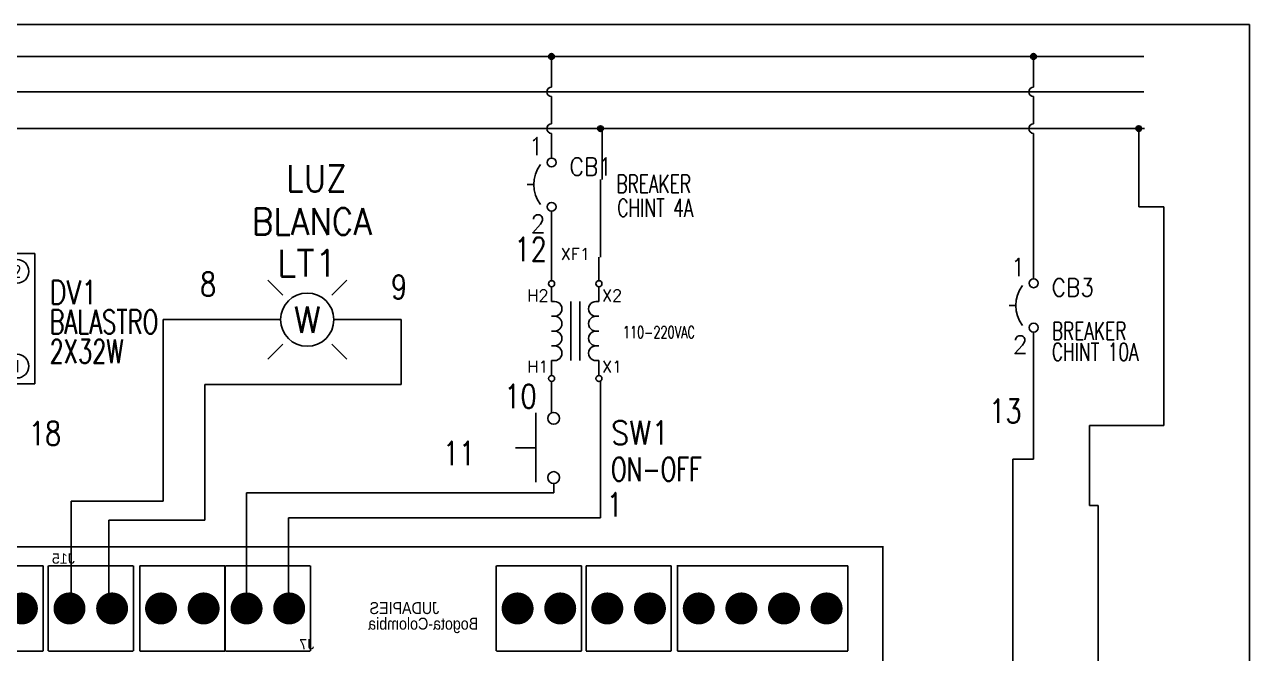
# Model space of a CAD drawing. Header units: inches. Extents: x 15 to 148, y 10 to 111.
# Drawn here: x 134.72 to 147.66, y 104.12 to 110.76 of the extents above; entities that cross this region are included whole.
import ezdxf
from ezdxf.enums import TextEntityAlignment as Align

# ---------------------------------------------------------------- set-up
doc = ezdxf.new("R2010")
doc.units = ezdxf.units.IN
doc.header["$MEASUREMENT"] = 0
doc.linetypes.add('HIDDEN2', pattern=[0.1875, 0.125, -0.0625])
for name, color, linetype in [('BLK_12AWG', 7, 'Continuous'), ('DESC', 1, 'Continuous'), ('MISC', 250, 'Continuous'), ('SYMS', 7, 'Continuous'), ('TAGS', 250, 'Continuous'), ('TERMS', 250, 'Continuous'), ('WIREFIXED', 7, 'Continuous')]:
    doc.layers.add(name, color=color, linetype=linetype)
doc.layers.add('WIRENO', color=5, linetype='Continuous', true_color=0x0000ff)
doc.styles.add('WD', font='romans.shx')

# ---------------------------------------------------------------- blocks, each defined once
blk = doc.blocks.new('VCB1')
at = {"linetype": 'HIDDEN2'}
blk.add_line((-0.1712, 0), (-0.125, 0), dxfattribs=at)
for centre in [(0, 0.1562), (0, -0.1562)]:
    blk.add_circle(centre, 0.0312)
blk.add_arc((0.1094, 0), 0.2344, 143.1301, 216.8699)
at = {"style": 'WD'}
for tag, p, width in [('INST', (0.2188, 0.3883), 0.7), ('LOC', (0.2188, 0.2188), 0.7), ('TAG1', (0.1269, 0.0644), 0.9), ('XREF', (0.1287, -0.09), 0.7), ('DESC1', (0.1287, -0.242), 0.7), ('DESC2', (0.1287, -0.3893), 0.7)]:
    blk.add_attdef(tag, p, '', height=0.125, dxfattribs=dict(at, width=width))
at = {"linetype": 'Continuous', "style": 'WD'}
for tag, height, flags, p in [('TERM01', 0.125, 8, (-0.055, 0.2066)), ('MFG', 0.01, 9, (-0.1421, -0.0881)), ('CAT', 0.01, 9, (-0.1421, -0.0731))]:
    blk.add_attdef(tag, text='', height=height, dxfattribs=dict(at, flags=flags)).set_placement(p, align=Align.RIGHT)
at = {"style": 'WD', "width": 0.7}
blk.add_attdef('RATING1', text='', height=0.125, dxfattribs=at).set_placement((-0.1875, 0.0625), align=Align.RIGHT)
at = {"color": 7, "style": 'WD', "flags": 1}
for tag, p in [('X2TERM01', (0, 0.1875)), ('X8TERM02', (0, -0.1875))]:
    blk.add_attdef(tag, p, '', height=0.0125, dxfattribs=at)
at = {"color": 7, "style": 'WD'}
for tag, p in [('X4LINK', (-0.25, 0)), ('X1LINK', (0, 0))]:
    blk.add_attdef(tag, p, '', height=0.01, dxfattribs=at)
at = {"style": 'WD', "flags": 9}
for tag, p in [('FAMILY', (-0.1421, -0.0365)), ('CONTACT', (-0.1288, -0.1291))]:
    blk.add_attdef(tag, text='', height=0.01, dxfattribs=at).set_placement(p, align=Align.RIGHT)
at = {"linetype": 'Continuous', "style": 'WD', "flags": 9}
blk.add_attdef('ASSYCODE', text='', height=0.01, dxfattribs=at).set_placement((-0.1533, -0.1061), align=Align.CENTER)
at = {"linetype": 'Continuous', "style": 'WD', "flags": 8}
blk.add_attdef('TERM02', text='', height=0.125, dxfattribs=at).set_placement((-0.0407, -0.2134), align=Align.TOP_RIGHT)
blk = doc.blocks.new('WDDOT')
for radius in [0.03, 0.0187, 0.00929]:
    blk.add_circle((0, 0), radius)
blk = doc.blocks.new('VPB11')
for p, q in [((-0.0938, 0.1849), (-0.0938, -0.1801)), ((-0.2022, 0), (-0.0938, 0))]:
    blk.add_line(p, q)
for centre in [(0, 0.1562), (0, -0.1562)]:
    blk.add_circle(centre, 0.0312)
at = {"style": 'WD'}
for tag, p, width in [('INST', (0.1269, 0.3902), 0.7), ('LOC', (0.1269, 0.2206), 0.7), ('TAG1', (0.1269, 0.0644), 0.9), ('XREF', (0.1287, -0.09), 0.7), ('DESC1', (0.1287, -0.242), 0.7), ('DESC2', (0.1287, -0.3982), 0.7)]:
    blk.add_attdef(tag, p, '', height=0.125, dxfattribs=dict(at, width=width))
at = {"linetype": 'Continuous', "style": 'WD'}
for tag, height, flags, p in [('TERM01', 0.125, 8, (-0.055, 0.2223)), ('CAT', 0.01, 9, (-0.1421, -0.0731)), ('MFG', 0.01, 9, (-0.1421, -0.0881))]:
    blk.add_attdef(tag, text='', height=height, dxfattribs=dict(at, flags=flags)).set_placement(p, align=Align.RIGHT)
at = {"color": 7, "style": 'WD', "flags": 1}
for tag, p in [('X2TERM01', (0, 0.1875)), ('X8TERM02', (0, -0.1875))]:
    blk.add_attdef(tag, p, '', height=0.01, dxfattribs=at)
at = {"color": 7, "style": 'WD'}
for tag, p in [('X4LINK', (-0.2656, 0)), ('X1LINK', (0, 0))]:
    blk.add_attdef(tag, p, '', height=0.01, dxfattribs=at)
at = {"style": 'WD'}
for tag, flags, p in [('CONTACT', 1, (-0.1421, -0.0531)), ('FAMILY', 9, (-0.1421, -0.0365))]:
    blk.add_attdef(tag, text='', height=0.01, dxfattribs=dict(at, flags=flags)).set_placement(p, align=Align.RIGHT)
at = {"linetype": 'Continuous', "style": 'WD', "flags": 9}
blk.add_attdef('ASSYCODE', text='', height=0.01, dxfattribs=at).set_placement((-0.1551, -0.1064), align=Align.CENTER)
at = {"linetype": 'Continuous', "style": 'WD', "flags": 8}
blk.add_attdef('TERM02', text='', height=0.125, dxfattribs=at).set_placement((-0.0407, -0.2291), align=Align.TOP_RIGHT)
blk = doc.blocks.new('EPAD')
at = {"const_width": 0.5}
blk.add_lwpolyline([(-0.25, 0, 1), (0.25, 0, 1)], format="xyb", close=True, dxfattribs=at)
blk = doc.blocks.new('CEGHSD')
at = {"const_width": 0.008}
for points in [[(131.8246, 99.4561), (137.1636, 99.4561), (137.1636, 102.9325), (131.8246, 102.9325), (131.8246, 99.4561)], [(131.8246, 99.4561), (137.1636, 99.4561), (137.1636, 102.9325), (131.8246, 102.9325), (131.8246, 99.4561)], [(131.8246, 99.4561), (137.1636, 99.4561), (137.1636, 102.9325), (131.8246, 102.9325), (131.8246, 99.4561)], [(132.8221, 102.8441), (133.2221, 102.8441)], [(132.8221, 102.8441), (133.2221, 102.8441)], [(132.8221, 102.8441), (133.2221, 102.8441)], [(133.2221, 102.8441), (133.2221, 102.4441)], [(133.2221, 102.8441), (133.2221, 102.4441)], [(133.2221, 102.8441), (133.2221, 102.4441)], [(133.2455, 102.8441), (133.2455, 102.4441)], [(133.2455, 102.8441), (133.6455, 102.8441)], [(133.2455, 102.8441), (133.2455, 102.4441)], [(133.2455, 102.8441), (133.6455, 102.8441)], [(133.2455, 102.8441), (133.2455, 102.4441)], [(133.2455, 102.8441), (133.6455, 102.8441)], [(133.6455, 102.8441), (133.6455, 102.4441)], [(133.6455, 102.8441), (133.6455, 102.4441)], [(133.6455, 102.8441), (133.6455, 102.4441)], [(133.6751, 102.8441), (133.6751, 102.4441)], [(133.6751, 102.8441), (134.0751, 102.8441)], [(133.6751, 102.8441), (133.6751, 102.4441)], [(133.6751, 102.8441), (134.0751, 102.8441)], [(133.6751, 102.8441), (133.6751, 102.4441)], [(133.6751, 102.8441), (134.0751, 102.8441)], [(134.0751, 102.8441), (134.0751, 102.4441)], [(134.0751, 102.8441), (134.0751, 102.4441)], [(134.0751, 102.8441), (134.0751, 102.4441)], [(134.0767, 102.8441), (134.0767, 102.4441)], [(134.0767, 102.8441), (134.4767, 102.8441)], [(134.0767, 102.8441), (134.0767, 102.4441)], [(134.0767, 102.8441), (134.4767, 102.8441)], [(134.0767, 102.8441), (134.0767, 102.4441)], [(134.0767, 102.8441), (134.4767, 102.8441)], [(134.4767, 102.8441), (134.4767, 102.4441)], [(134.4767, 102.8441), (134.4767, 102.4441)], [(134.4767, 102.8441), (134.4767, 102.4441)], [(135.3489, 102.4441), (135.3489, 102.8441)], [(135.7489, 102.8441), (135.3489, 102.8441)], [(135.3489, 102.4441), (135.3489, 102.8441)], [(135.7489, 102.8441), (135.3489, 102.8441)], [(135.3489, 102.4441), (135.3489, 102.8441)], [(135.7489, 102.8441), (135.3489, 102.8441)], [(135.7489, 102.4441), (135.7489, 102.8441)], [(135.7489, 102.4441), (135.7489, 102.8441)], [(135.7489, 102.4441), (135.7489, 102.8441)], [(135.7701, 102.4441), (135.7701, 102.8441)], [(136.1701, 102.8441), (135.7701, 102.8441)], [(135.7701, 102.4441), (135.7701, 102.8441)], [(136.1701, 102.8441), (135.7701, 102.8441)], [(135.7701, 102.4441), (135.7701, 102.8441)], [(136.1701, 102.8441), (135.7701, 102.8441)], [(136.1701, 102.4441), (136.1701, 102.8441)], [(136.1701, 102.4441), (136.1701, 102.8441)], [(136.1701, 102.4441), (136.1701, 102.8441)], [(136.1993, 102.4441), (136.1993, 102.8441), (136.9993, 102.8441)], [(136.1993, 102.4441), (136.1993, 102.8441), (136.9993, 102.8441)], [(136.1993, 102.4441), (136.1993, 102.8441), (136.9993, 102.8441)], [(136.9993, 102.4441), (136.9993, 102.8441)], [(136.9993, 102.4441), (136.9993, 102.8441)], [(136.9993, 102.4441), (136.9993, 102.8441)], [(132.8221, 102.4441), (133.2221, 102.4441)], [(132.8221, 102.4441), (133.2221, 102.4441)], [(132.8221, 102.4441), (133.2221, 102.4441)], [(133.2455, 102.4441), (133.6455, 102.4441)], [(133.2455, 102.4441), (133.6455, 102.4441)], [(133.2455, 102.4441), (133.6455, 102.4441)], [(133.6751, 102.4441), (134.0751, 102.4441)], [(133.6751, 102.4441), (134.0751, 102.4441)], [(133.6751, 102.4441), (134.0751, 102.4441)], [(134.0767, 102.4441), (134.4767, 102.4441)], [(134.0767, 102.4441), (134.4767, 102.4441)], [(134.0767, 102.4441), (134.4767, 102.4441)], [(135.7489, 102.4441), (135.3489, 102.4441)], [(135.7489, 102.4441), (135.3489, 102.4441)], [(135.7489, 102.4441), (135.3489, 102.4441)], [(136.1701, 102.4441), (135.7701, 102.4441)], [(136.1701, 102.4441), (135.7701, 102.4441)], [(136.1701, 102.4441), (135.7701, 102.4441)], [(136.9993, 102.4441), (136.1993, 102.4441)], [(136.9993, 102.4441), (136.1993, 102.4441)], [(136.9993, 102.4441), (136.1993, 102.4441)]]:
    blk.add_lwpolyline(points, dxfattribs=at)
at = {"xscale": 0.15, "yscale": 0.15}
for p in [(133.1221, 102.6441), (133.3455, 102.6441), (133.5455, 102.6441), (133.7751, 102.6441), (133.9751, 102.6441), (134.1767, 102.6441), (134.3767, 102.6441), (135.4489, 102.6441), (135.6489, 102.6441), (135.8701, 102.6441), (136.0701, 102.6441), (136.2993, 102.6441), (136.4993, 102.6441), (136.6993, 102.6441), (136.8993, 102.6441)]:
    blk.add_blockref('EPAD', p, dxfattribs=at)
at = {"text_generation_flag": 2}
for s, height, width, p in [('J15', 0.048, 1.041667, (133.3705, 102.8541)), ('J15', 0.048, 1.041667, (133.3705, 102.8541)), ('J15', 0.048, 1.041667, (133.3705, 102.8541)), ('JUDAPIES', 0.056, 0.892857, (135.081, 102.6178)), ('Bogota-Colombia', 0.056, 0.892857, (135.264, 102.5447)), ('Bogota-Colombia', 0.056, 0.892857, (135.264, 102.5447)), ('Bogota-Colombia', 0.056, 0.892857, (135.264, 102.5447)), ('J7', 0.048, 1.041667, (134.4944, 102.4525)), ('J7', 0.048, 1.041667, (134.4944, 102.4525)), ('J7', 0.048, 1.041667, (134.4944, 102.4525))]:
    blk.add_text(s, height=height, dxfattribs=dict(at, width=width)).set_placement(p)
blk = doc.blocks.new('HLT1W')
for p, q in [((-0.1149, 0.1149), (-0.1856, 0.1856)), ((0.1149, 0.1149), (0.1856, 0.1856)), ((-0.1149, -0.1149), (-0.1856, -0.1856)), ((0.1149, -0.1149), (0.1856, -0.1856))]:
    blk.add_line(p, q)
blk.add_circle((0, 0), 0.125)
at = {"style": 'WD', "width": 0.7}
for tag, p in [('INST', (0.0055, 0.5282)), ('LOC', (0.0055, 0.3586))]:
    blk.add_attdef(tag, text='', height=0.125, dxfattribs=at).set_placement(p, align=Align.CENTER)
at = {"style": 'WD'}
blk.add_attdef('TAG1', text='', height=0.125, dxfattribs=at).set_placement((0, 0.2024), align=Align.CENTER)
at = {"style": 'WD', "flags": 9}
blk.add_attdef('FAMILY', text='', height=0.01, dxfattribs=at).set_placement((-0.0053, 0.1606), align=Align.CENTER)
at = {"linetype": 'Continuous', "style": 'WD', "flags": 1}
for tag, p in [('MFG', (0, 0.1208)), ('CAT', (0, 0.1403))]:
    blk.add_attdef(tag, text='', height=0.01, dxfattribs=at).set_placement(p, align=Align.MIDDLE)
at = {"style": 'WD'}
for tag, p, width in [('DESC1', (1.125, 0), 0.9), ('WDTAGALT', (1.125, -0.3125), 0.7)]:
    blk.add_attdef(tag, p, '', height=0.125, dxfattribs=dict(at, width=width))
blk.add_attdef('COLOR', text='', height=0.125, dxfattribs=at).set_placement((0, 0), align=Align.MIDDLE)
at = {"linetype": 'Continuous', "style": 'WD', "flags": 9}
blk.add_attdef('ASSYCODE', text='', height=0.01, dxfattribs=at).set_placement((-0.001, 0.0957), align=Align.CENTER)
at = {"style": 'WD', "flags": 1}
for tag, p in [('X4TERM01', (-0.125, 0)), ('X1TERM02', (0.125, 0))]:
    blk.add_attdef(tag, p, '', height=0.0125, dxfattribs=at)
at = {"linetype": 'Continuous', "style": 'WD', "flags": 8}
blk.add_attdef('TERM01', text='', height=0.125, dxfattribs=at).set_placement((-0.175, -0.0314), align=Align.TOP_RIGHT)
blk.add_attdef('TERM02', text='', height=0.125, dxfattribs=at).set_placement((0.175, -0.0314), align=Align.TOP_LEFT)
at = {"style": 'WD', "width": 0.9}
blk.add_attdef('DESC2', text='', height=0.125, dxfattribs=at).set_placement((1.125, -0.0312), align=Align.TOP_LEFT)
blk = doc.blocks.new('WD_WNV')
at = {"style": 'WD', "flags": 1}
for tag, p in [('W01USER', (-0.0625, 0.0938)), ('W02USER', (-0.0625, 0.0859)), ('W03USER', (-0.0625, 0.0781)), ('W04USER', (-0.0625, 0.0703)), ('W05USER', (-0.0625, 0.0625)), ('W06USER', (-0.0625, 0.0547)), ('W07USER', (-0.0625, 0.0469)), ('W08USER', (-0.0625, 0.0391)), ('W09USER', (-0.0625, 0.0312)), ('W10USER', (-0.0625, 0.0234))]:
    blk.add_attdef(tag, text='', height=0.005, dxfattribs=at).set_placement(p, align=Align.CENTER)
at = {"linetype": 'Continuous', "style": 'WD', "width": 0.8}
blk.add_attdef('WIRENO', text='', height=0.125, dxfattribs=at).set_placement((-0.05, 0), align=Align.MIDDLE_RIGHT)
blk = doc.blocks.new('WD_WNH')
at = {"linetype": 'Continuous', "style": 'WD', "width": 0.8}
blk.add_attdef('WIRENO', text='', height=0.125, dxfattribs=at).set_placement((0, 0.0625), align=Align.CENTER)
at = {"style": 'WD', "flags": 1}
for tag, p in [('W01USER', (0, 0.0781)), ('W02USER', (0, 0.0703)), ('W03USER', (0, 0.0625)), ('W04USER', (0, 0.0547)), ('W05USER', (0, 0.0469)), ('W06USER', (0, 0.0391)), ('W07USER', (0, 0.0312)), ('W08USER', (0, 0.0234)), ('W09USER', (0, 0.0156)), ('W10USER', (0, 0.0078))]:
    blk.add_attdef(tag, text='', height=0.005, dxfattribs=at).set_placement(p, align=Align.CENTER)
blk = doc.blocks.new('VDV1TFL')
for p, q in [((-0.3438, 0.3438), (-0.3438, -0.3438)), ((0.0938, 0.3438), (-0.3438, 0.3438)), ((0.0938, -0.3438), (0.0938, 0.3438)), ((-0.3438, -0.3438), (0.0938, -0.3438))]:
    blk.add_line(p, q)
for centre in [(-0.25, 0.25), (0, 0.25), (-0.25, -0.25), (0, -0.25)]:
    blk.add_circle(centre, 0.0625)
at = {"style": 'WD', "width": 0.7}
for tag, p in [('INST', (-0.1195, 0.5446)), ('LOC', (-0.1195, 0.375)), ('RATING2', (-0.125, -0.1562))]:
    blk.add_attdef(tag, text='', height=0.125, dxfattribs=at).set_placement(p, align=Align.CENTER)
at = {"style": 'WD', "flags": 1}
for tag, p in [('X2TERM04', (-0.25, 0.3125)), ('X2TERM02', (0, 0.3125)), ('X4TERM04', (-0.3125, 0.25)), ('X1TERM02', (0.0625, 0.25)), ('X4TERM03', (-0.3125, -0.25)), ('X1TERM01', (0.0625, -0.25)), ('X8TERM03', (-0.25, -0.3125)), ('X8TERM01', (0, -0.3125))]:
    blk.add_attdef(tag, p, '', height=0.0125, dxfattribs=at)
at = {"linetype": 'Continuous', "style": 'WD', "width": 0.8, "flags": 8}
for tag, p in [('TERM04', (-0.25, 0.25)), ('TERM02', (0, 0.25)), ('TERM03', (-0.25, -0.25)), ('TERM01', (0, -0.25))]:
    blk.add_attdef(tag, text='', height=0.0625, dxfattribs=at).set_placement(p, align=Align.MIDDLE)
at = {"style": 'WD'}
for tag, p, width in [('TAG1', (0.1719, 0.0774), 0.8), ('DESC1', (0.1719, -0.0789), 0.7), ('DESC2', (0.1719, -0.2351), 0.7), ('XREF', (0.1719, -0.3914), 0.7)]:
    blk.add_attdef(tag, p, '', height=0.125, dxfattribs=dict(at, width=width))
at = {"style": 'WD', "width": 0.7}
blk.add_attdef('RATING1', text='', height=0.125, dxfattribs=at).set_placement((-0.125, 0.0625), align=Align.MIDDLE)
at = {"linetype": 'Continuous', "style": 'WD', "flags": 9}
blk.add_attdef('ASSYCODE', text='', height=0.01, dxfattribs=at).set_placement((-0.125, -0.125), align=Align.CENTER)
at = {"style": 'WD', "flags": 9}
blk.add_attdef('FAMILY', text='', height=0.01, dxfattribs=at).set_placement((-0.1303, -0.0802), align=Align.CENTER)
at = {"linetype": 'Continuous', "style": 'WD', "flags": 1}
for tag, p in [('MFG', (-0.125, -0.1096)), ('CAT', (-0.125, -0.0907))]:
    blk.add_attdef(tag, text='', height=0.01, dxfattribs=at).set_placement(p, align=Align.MIDDLE)
blk = doc.blocks.new('VXF1')
for p, q in [((0, 0.312), (0, 0.467)), ((0.5, 0.312), (0.5, 0.467)), ((0, 0.312), (0.031, 0.312)), ((0.203, -0.312), (0.203, 0.312)), ((0.297, -0.312), (0.297, 0.312)), ((0.5, 0.312), (0.469, 0.312)), ((0, 0.156), (0.031, 0.156)), ((0.5, 0.156), (0.469, 0.156)), ((0, 0), (0.031, 0)), ((0.5, 0), (0.469, 0)), ((0, -0.156), (0.031, -0.156)), ((0.5, -0.156), (0.469, -0.156)), ((0, -0.469), (0, -0.312)), ((0, -0.312), (0.031, -0.312)), ((0.5, -0.312), (0.469, -0.312)), ((0.5, -0.469), (0.5, -0.312))]:
    blk.add_line(p, q)
for centre in [(0, 0.499), (0.5, 0.499), (0, -0.501), (0.5, -0.501)]:
    blk.add_circle(centre, 0.0322)
for centre, start, end in [((0.031, 0.234), 270, 90.001), ((0.469, 0.234), 90.001, 270.002), ((0.031, 0.078), 270, 90.001), ((0.469, 0.078), 90.001, 270.002), ((0.031, -0.078), 270, 90.001), ((0.469, -0.078), 90.001, 270.002), ((0.031, -0.234), 270, 90.001), ((0.469, -0.234), 90.001, 270.002)]:
    blk.add_arc(centre, 0.0781, start, end)
at = {"style": 'WD'}
blk.add_attdef('TAG1', text='', height=0.125, dxfattribs=at).set_placement((0.25, 0.75), align=Align.CENTER)
at = {"linetype": 'Continuous', "style": 'WD', "flags": 9}
for tag, p in [('ASSYCODE', (0.018, 0.656)), ('MFG', (0.015, 0.674)), ('CAT', (0.017, 0.693))]:
    blk.add_attdef(tag, text='', height=0.01, dxfattribs=at).set_placement(p, align=Align.CENTER)
at = {"style": 'WD'}
for tag, p, height, flags in [('FAMILY', (-0.008, 0.722), 0.01, 9), ('X2TERM02', (0, 0.531), 0.0125, 1), ('X2TERM05', (0.5, 0.531), 0.0125, 1), ('X4TERM02', (-0.032, 0.499), 0.0125, 1), ('X1TERM05', (0.532, 0.499), 0.0125, 1), ('X4TERM03', (-0.009, 0), 0.0125, 1), ('X1TERM06', (0.507, 0), 0.0125, 1), ('X4TERM01', (-0.032, -0.501), 0.0125, 1), ('X1TERM04', (0.532, -0.501), 0.0125, 1), ('X8TERM01', (0, -0.533), 0.0125, 1), ('X8TERM04', (0.5, -0.533), 0.0125, 1)]:
    blk.add_attdef(tag, p, '', height=height, dxfattribs=dict(at, flags=flags))
at = {"style": 'WD', "width": 0.7}
for tag, p in [('RATING1', (0.274, 0.594)), ('INST', (0.253, -0.603)), ('LOC', (0.253, -0.773)), ('DESC1', (0.253, -0.929)), ('DESC2', (0.253, -1.085))]:
    blk.add_attdef(tag, text='', height=0.125, dxfattribs=at).set_placement(p, align=Align.CENTER)
at = {"linetype": 'Continuous', "style": 'WD', "flags": 8}
for tag, p in [('TERM02', (-0.031, 0.438)), ('TERM03', (-0.031, -0.031))]:
    blk.add_attdef(tag, text='', height=0.125, dxfattribs=at).set_placement(p, align=Align.TOP_RIGHT)
for tag, p in [('TERM05', (0.531, 0.438)), ('TERM06', (0.531, -0.031))]:
    blk.add_attdef(tag, text='', height=0.125, dxfattribs=at).set_placement(p, align=Align.TOP_LEFT)
blk.add_attdef('TERM01', text='', height=0.125, dxfattribs=at).set_placement((-0.031, -0.438), align=Align.RIGHT)
blk.add_attdef('TERM04', (0.531, -0.438), '', height=0.125, dxfattribs=at)

msp = doc.modelspace()

# ---------------------------------------------------------------- linework, layer by layer
at = {"color": 7, "linetype": 'Continuous'}
for p, q in [((147.66, 110.759), (126.91, 110.759)), ((147.66, 94.574), (147.66, 110.759))]:
    msp.add_line(p, q, dxfattribs=at)
at = {"layer": 'BLK_12AWG'}
for p, q in [((132.513, 110.422), (146.543, 110.422)), ((140.289, 110.098), (140.289, 110.422)), ((145.38, 110.098), (145.38, 110.422)), ((132.498, 110.048), (146.543, 110.048)), ((140.289, 109.71), (140.289, 109.998)), ((145.38, 109.71), (145.38, 109.998)), ((132.546, 109.66), (146.551, 109.66)), ((140.289, 109.35), (140.289, 109.61)), ((140.822, 109.635), (140.822, 109.124)), ((145.38, 108.075), (145.38, 109.61)), ((146.49, 108.836), (146.49, 109.66)), ((140.805, 109.124), (140.805, 108.303)), ((146.755, 108.836), (146.49, 108.836)), ((146.755, 106.526), (146.755, 108.836)), ((140.289, 108.788), (140.289, 108.055)), ((140.789, 108.303), (140.789, 108.055)), ((137.426, 107.644), (136.186, 107.644)), ((136.186, 107.644), (136.186, 105.728)), ((137.989, 107.644), (138.7, 107.644)), ((138.7, 107.644), (138.7, 106.961)), ((145.38, 106.17), (145.38, 107.513)), ((138.7, 106.961), (136.627, 106.961)), ((136.627, 106.961), (136.627, 105.529)), ((140.289, 106.991), (140.289, 106.665)), ((140.805, 105.551), (140.805, 106.991)), ((145.969, 106.526), (145.969, 105.682)), ((145.969, 106.526), (146.755, 106.526)), ((145.159, 104.827), (145.159, 106.17)), ((145.159, 106.17), (145.38, 106.17)), ((140.311, 105.915), (140.311, 105.817)), ((136.186, 105.728), (135.215, 105.728)), ((135.215, 105.728), (135.215, 104.648)), ((140.311, 105.817), (137.068, 105.817)), ((137.068, 105.817), (137.068, 104.56)), ((145.969, 105.682), (146.063, 105.682)), ((146.063, 105.682), (146.063, 104.838)), ((136.627, 105.529), (135.612, 105.529)), ((135.612, 105.529), (135.612, 104.582)), ((140.805, 105.551), (137.509, 105.551)), ((137.509, 105.551), (137.509, 104.582)), ((145.159, 104.639), (145.159, 104.827)), ((146.063, 104.65), (146.063, 104.838)), ((137.509, 104.582), (137.553, 104.582)), ((145.159, 104.639), (145.159, 99.71)), ((146.063, 103.099), (146.063, 104.65))]:
    msp.add_line(p, q, dxfattribs=at)
for centre in [(140.289, 110.048), (145.38, 110.048), (140.289, 109.66), (145.38, 109.66)]:
    msp.add_arc(centre, 0.05, 90, 270, dxfattribs=at)

# ---------------------------------------------------------------- block references
at = {"layer": 'BLK_12AWG', "xscale": 2.25, "yscale": 2.25, "zscale": 2.25}
msp.add_blockref('CEGHSD', (-164.83, -126.353), dxfattribs=at)
at = {"layer": 'SYMS'}
for p in [(140.289, 110.422), (145.38, 110.422), (140.805, 109.66), (146.49, 109.66)]:
    msp.add_blockref('WDDOT', p, dxfattribs=at)
ref = msp.add_blockref('VCB1', (140.289, 109.069), dxfattribs=dict(at, xscale=1.5, yscale=1.5, zscale=1.5))
ref.add_attrib('DESC2', 'CHINT 4A', (140.983, 108.73), dxfattribs={"layer": 'DESC', "height": 0.1875, "style": 'WD', "width": 0.7})
ref.add_attrib('DESC1', 'BREAKER', (140.974, 108.984), dxfattribs={"layer": 'DESC', "height": 0.1875, "style": 'WD', "width": 0.7})
ref.add_attrib('TAG1', 'CB1', (140.479, 109.165), dxfattribs={"layer": 'TAGS', "height": 0.1875, "style": 'WD', "width": 0.9})
ref.add_attrib('TERM02', '2', dxfattribs={"layer": 'TERMS', "linetype": 'Continuous', "height": 0.188, "style": 'WD', "flags": 8}).set_placement((140.227, 108.749), align=Align.TOP_RIGHT)
ref.add_attrib('TERM01', '1', dxfattribs={"layer": 'TERMS', "linetype": 'Continuous', "height": 0.188, "style": 'WD', "flags": 8}).set_placement((140.206, 109.379), align=Align.RIGHT)
ref = msp.add_blockref('HLT1W', (137.708, 107.644), dxfattribs=dict(at, xscale=2.25, yscale=2.25, zscale=2.25))
ref.add_attrib('DESC2', 'BLANCA', dxfattribs={"layer": 'DESC', "height": 0.2812, "style": 'WD', "width": 0.9}).set_placement((137.122, 108.821), align=Align.TOP_LEFT)
ref.add_attrib('DESC1', 'LUZ', (137.486, 108.995), dxfattribs={"layer": 'DESC', "height": 0.2812, "style": 'WD', "width": 0.9})
ref.add_attrib('TAG1', 'LT1', dxfattribs={"layer": 'TAGS', "height": 0.2812, "style": 'WD'}).set_placement((137.708, 108.1), align=Align.CENTER)
ref.add_attrib('COLOR', 'W', dxfattribs={"layer": 'MISC', "height": 0.281, "style": 'WD'}).set_placement((137.708, 107.644), align=Align.MIDDLE)
ref = msp.add_blockref('VDV1TFL', (134.643, 107.654), dxfattribs=dict(at, xscale=2, yscale=2, zscale=2))
ref.add_attrib('TERM03', '3', dxfattribs={"layer": 'TERMS', "linetype": 'Continuous', "height": 0.125, "style": 'WD', "width": 0.8, "flags": 8}).set_placement((134.143, 107.154), align=Align.MIDDLE)
ref.add_attrib('DESC1', 'BALASTRO', (134.987, 107.496), dxfattribs={"layer": 'DESC', "height": 0.25, "style": 'WD', "width": 0.7})
ref.add_attrib('DESC2', '2X32W', (134.987, 107.184), dxfattribs={"layer": 'DESC', "height": 0.25, "style": 'WD', "width": 0.7})
ref.add_attrib('TERM04', '4', dxfattribs={"layer": 'TERMS', "linetype": 'Continuous', "height": 0.125, "style": 'WD', "width": 0.8, "flags": 8}).set_placement((134.143, 108.154), align=Align.MIDDLE)
ref.add_attrib('TERM02', '2', dxfattribs={"layer": 'TERMS', "linetype": 'Continuous', "height": 0.125, "style": 'WD', "width": 0.8, "flags": 8}).set_placement((134.643, 108.154), align=Align.MIDDLE)
ref.add_attrib('TERM01', '1', dxfattribs={"layer": 'TERMS', "linetype": 'Continuous', "height": 0.125, "style": 'WD', "width": 0.8, "flags": 8}).set_placement((134.643, 107.154), align=Align.MIDDLE)
ref.add_attrib('TAG1', 'DV1', (134.987, 107.809), dxfattribs={"layer": 'TAGS', "height": 0.25, "style": 'WD', "width": 0.8})
ref = msp.add_blockref('VXF1', (140.289, 107.524), dxfattribs=at)
ref.add_attrib('TERM04', 'X1', (140.82, 107.086), dxfattribs={"layer": 'TERMS', "linetype": 'Continuous', "height": 0.125, "style": 'WD', "flags": 8})
ref.add_attrib('TERM05', 'X2', dxfattribs={"layer": 'TERMS', "linetype": 'Continuous', "height": 0.125, "style": 'WD', "flags": 8}).set_placement((140.82, 107.961), align=Align.TOP_LEFT)
ref.add_attrib('TAG1', 'XF1', dxfattribs={"layer": 'TAGS', "height": 0.125, "style": 'WD'}).set_placement((140.539, 108.274), align=Align.CENTER)
ref.add_attrib('DESC1', '110-220VAC', dxfattribs={"layer": 'DESC', "height": 0.125, "style": 'WD', "width": 0.7}).set_placement((141.422, 107.449), align=Align.CENTER)
ref.add_attrib('TERM02', 'H2', dxfattribs={"layer": 'TERMS', "linetype": 'Continuous', "height": 0.125, "style": 'WD', "flags": 8}).set_placement((140.257, 107.961), align=Align.TOP_RIGHT)
ref.add_attrib('TERM01', 'H1', dxfattribs={"layer": 'TERMS', "linetype": 'Continuous', "height": 0.125, "style": 'WD', "flags": 8}).set_placement((140.257, 107.086), align=Align.RIGHT)
ref = msp.add_blockref('VCB1', (145.38, 107.794), dxfattribs=dict(at, xscale=1.5, yscale=1.5, zscale=1.5))
ref.add_attrib('DESC2', 'CHINT 10A', (145.573, 107.21), dxfattribs={"layer": 'DESC', "height": 0.1875, "style": 'WD', "width": 0.7})
ref.add_attrib('DESC1', 'BREAKER', (145.573, 107.431), dxfattribs={"layer": 'DESC', "height": 0.1875, "style": 'WD', "width": 0.7})
ref.add_attrib('TAG1', 'CB3', (145.57, 107.89), dxfattribs={"layer": 'TAGS', "height": 0.1875, "style": 'WD', "width": 0.9})
ref.add_attrib('TERM02', '2', dxfattribs={"layer": 'TERMS', "linetype": 'Continuous', "height": 0.188, "style": 'WD', "flags": 8}).set_placement((145.319, 107.474), align=Align.TOP_RIGHT)
ref.add_attrib('TERM01', '1', dxfattribs={"layer": 'TERMS', "linetype": 'Continuous', "height": 0.188, "style": 'WD', "flags": 8}).set_placement((145.297, 108.104), align=Align.RIGHT)
ref = msp.add_blockref('VPB11', (140.311, 106.29), dxfattribs=dict(at, xscale=2, yscale=2, zscale=2))
ref.add_attrib('TAG1', 'SW1', (140.917, 106.325), dxfattribs={"layer": 'TAGS', "height": 0.25, "style": 'WD', "width": 0.9})
ref.add_attrib('DESC1', 'ON-OFF', (140.917, 105.94), dxfattribs={"layer": 'DESC', "height": 0.25, "style": 'WD', "width": 0.7})
at = {"layer": 'WIREFIXED'}
ref = msp.add_blockref('WD_WNV', (140.42, 108.604), dxfattribs=dict(at, xscale=2, yscale=2, zscale=2))
ref.add_attrib('WIRENOF', '12', dxfattribs={"linetype": 'Continuous', "height": 0.25, "style": 'WD', "width": 0.8}).set_placement((140.239, 108.387), align=Align.MIDDLE_RIGHT)
ref = msp.add_blockref('WD_WNV', (136.847, 108.019), dxfattribs=dict(at, xscale=2, yscale=2, zscale=2))
ref.add_attrib('WIRENOF', '8', dxfattribs={"linetype": 'Continuous', "height": 0.25, "style": 'WD', "width": 0.8}).set_placement((136.747, 108.019), align=Align.MIDDLE_RIGHT)
ref = msp.add_blockref('WD_WNH', (138.458, 107.754), dxfattribs=dict(at, xscale=2, yscale=2, zscale=2))
ref.add_attrib('WIRENOF', '9', dxfattribs={"linetype": 'Continuous', "height": 0.25, "style": 'WD', "width": 0.8}).set_placement((138.678, 107.864), align=Align.CENTER)
ref = msp.add_blockref('WD_WNV', (140.081, 108.111), dxfattribs=dict(at, xscale=2, yscale=2, zscale=2))
ref.add_attrib('WIRENOF', '10', dxfattribs={"linetype": 'Continuous', "height": 0.25, "style": 'WD', "width": 0.8}).set_placement((140.132, 106.835), align=Align.MIDDLE_RIGHT)
ref = msp.add_blockref('WD_WNV', (145.353, 106.68), dxfattribs=dict(at, xscale=2, yscale=2, zscale=2))
ref.add_attrib('WIRENOF', '13', dxfattribs={"linetype": 'Continuous', "height": 0.25, "style": 'WD', "width": 0.8}).set_placement((145.253, 106.68), align=Align.MIDDLE_RIGHT)
ref = msp.add_blockref('WD_WNV', (139.583, 106.234), dxfattribs=dict(at, xscale=2, yscale=2, zscale=2))
ref.add_attrib('WIRENOF', '11', dxfattribs={"linetype": 'Continuous', "height": 0.25, "style": 'WD', "width": 0.8}).set_placement((139.483, 106.234), align=Align.MIDDLE_RIGHT)
ref = msp.add_blockref('WD_WNH', (140.955, 105.443), dxfattribs=dict(at, xscale=2, yscale=2, zscale=2))
ref.add_attrib('WIRENOF', '1', dxfattribs={"linetype": 'Continuous', "height": 0.25, "style": 'WD', "width": 0.8}).set_placement((140.955, 105.568), align=Align.CENTER)
at = {"layer": 'WIRENO'}
ref = msp.add_blockref('WD_WNV', (134.643, 105.835), dxfattribs=at)
ref.add_attrib('WIRENO', '18', dxfattribs={"color": 7, "linetype": 'Continuous', "height": 0.25, "style": 'WD', "width": 0.8}).set_placement((135.11, 106.444), align=Align.MIDDLE_RIGHT)

doc.saveas('drawing.dxf')
